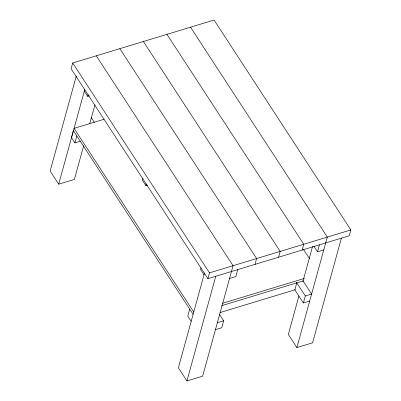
<?xml version="1.0" encoding="UTF-8"?>
<svg xmlns="http://www.w3.org/2000/svg" width="401" height="401" viewBox="0 0 401 401"><rect width="100%" height="100%" fill="white"/><g stroke="black" fill="none" stroke-linecap="round" stroke-linejoin="round"><path stroke-width="0.6" d="M72.711 62.972L71.107 68.787L207.903 278.675L349.266 235.753L350.865 229.938L214.069 20.05L72.711 62.972L209.507 272.86L207.903 278.675M76.31 76.025L50.135 171.062L58.686 184.179L74.391 179.412L83.669 145.728M84.771 89.378L84.29 91.122L87.709 96.37L89.503 95.824M58.686 184.179L84.862 89.142M80.285 141.247L74.897 142.881L76.822 135.904M87.709 96.37L88.19 94.626M89.799 123.473L94.937 104.826M142.926 178.605L142.445 180.35L145.869 185.598L147.663 185.051M145.869 185.598L146.345 183.853M189.693 309.091L187.773 316.068L191.192 321.316M201.066 267.808L200.585 269.552L204.004 274.8M204.555 272.795L178.38 367.832L186.931 380.95L202.635 376.183L233.066 265.708L96.27 55.819M186.931 380.95L215.758 276.289M219.547 314.484L223.653 320.78L221.733 327.757L215.447 329.667M237.748 269.612L235.823 276.59L229.542 278.5M255.026 264.369L256.625 258.555L119.829 48.666M278.585 257.216L280.184 251.402L143.393 41.514M302.143 250.059L303.747 244.244L166.951 34.356M296.78 282.865L294.855 289.843L303.407 302.961L309.687 301.051M298.93 295.953L288.329 334.449L296.875 347.567L312.585 342.795L341.411 238.139M302.905 281.517L312.514 246.63M303.407 302.961L305.326 295.983L296.434 282.339M323.782 249.883L317.502 251.793L319.422 244.816M296.875 347.567L327.306 237.091L190.51 27.203M103.974 119.277L74.06 128.36L193.753 312.013M209.507 272.86L350.865 229.938M222.475 303.291L304.449 278.404M221.663 305.672L303.211 280.911M219.913 312.595L295.306 289.702M217.372 322.69L223.653 320.78M305.326 295.983L311.612 294.073L303.061 280.956M313.737 246.019L317.502 251.793M303.336 249.196L309.492 258.645M91.303 117.714L94.38 122.435M193.117 314.339L73.398 130.661L71.478 137.638L74.897 142.881"/></g></svg>
